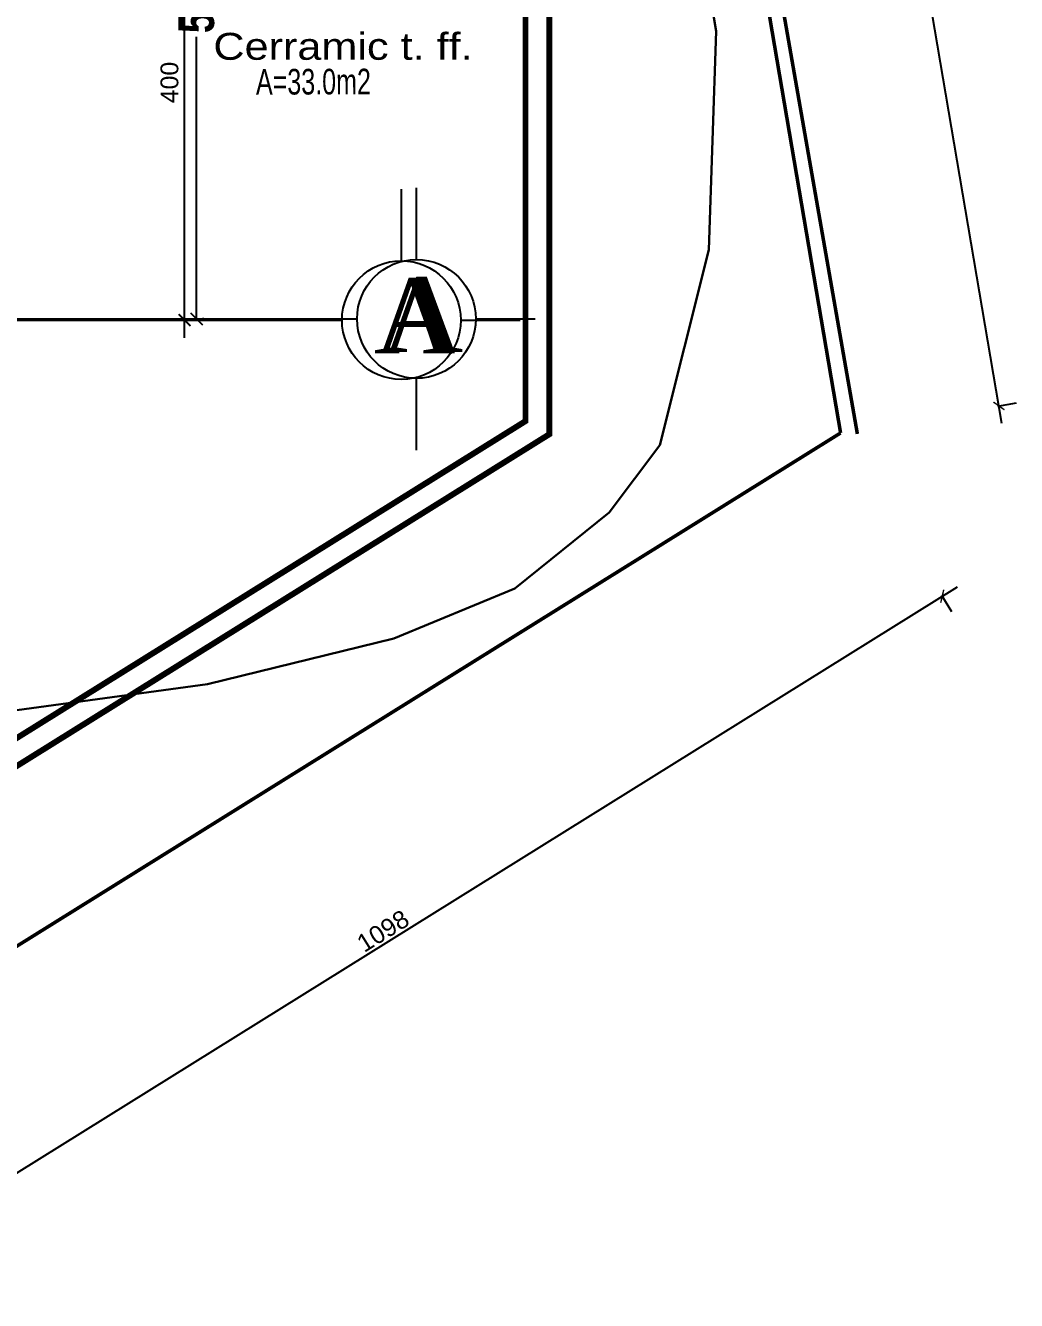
# Model space of a CAD drawing. Extents: x 285329 to 658348, y -83126 to -16980.
# Drawn here: x 324306 to 325141, y -37854 to -36780 of the extents above; entities that cross this region are included whole.
import ezdxf

# ---------------------------------------------------------------- set-up
doc = ezdxf.new("R2010")
doc.units = 0
doc.layers.get('0').update_dxf_attribs({"linetype": 'CONTINUOUS'})
doc.layers.get('DEFPOINTS').update_dxf_attribs({"color": 9, "linetype": 'CONTINUOUS'})
doc.layers.add('A-text finishing', color=6, linetype='CONTINUOUS', lineweight=13)
doc.layers.add('excavation border', color=5, linetype='CONTINUOUS', lineweight=30)
for name, color, linetype in [('AXIS', 1, 'CONTINUOUS'), ('DIM', 3, 'CONTINUOUS'), ('TEXT', 3, 'CONTINUOUS'), ('WALL', 7, 'CONTINUOUS'), ('WALL1', 2, 'CONTINUOUS')]:
    doc.layers.add(name, color=color, linetype=linetype)
doc.styles.add('ARIAL', font='BOD_CB.TTF', dxfattribs={"width": 1.199999999999999})
doc.styles.add('CITYBLUEPRINT', font='cityb___.ttf', dxfattribs={"width": 0.8})
doc.styles.get("Standard").update_dxf_attribs({"font": 'sanss___.ttf', "height": 15})
doc.styles.add('style2', font='romantic.ttf', dxfattribs={"height": 50})
doc.dimstyles.new('50', dxfattribs={"dimtxt": 30, "dimasz": 10, "dimexe": 5, "dimexo": 6, "dimgap": 5, "dimtad": 0, "dimdec": 0, "dimdsep": 46, "dimtxsty": 'CITYBLUEPRINT', "dimblk1": 'OBLIQUE', "dimblk2": 'OBLIQUE', "dimsah": 1, "dimcen": 0.05, "dimdle": 0.03, "dimclre": 22, "dimclrt": 7, "dimadec": 0, "dimazin": 0, "dimtfac": 1, "dimtdec": 0, "dimtix": 1, "dimtmove": 0, "dimatfit": 3, "dimldrblk": 'OBLIQUE', "dimfxl": 1, "dimtolj": 1, "dimtzin": 0, "dimarcsym": 0})
doc.dimstyles.get("Standard").update_dxf_attribs({"dimtxt": 50, "dimasz": 10, "dimexe": 10, "dimexo": 30, "dimgap": 5, "dimtad": 1, "dimdec": 0, "dimdsep": 46, "dimtxsty": 'Standard', "dimblk1": 'ARCHTICK', "dimblk2": 'ARCHTICK', "dimsah": 1, "dimcen": 2.5, "dimdle": 15, "dimclrd": 3, "dimclre": 3, "dimclrt": 3, "dimazin": 0, "dimtfac": 1, "dimtdec": 0, "dimtmove": 2, "dimatfit": 2, "dimldrblk": 'ARCHTICK', "dimfxl": 1.045499999999994, "dimfxlon": 1, "dimtolj": 1, "dimtzin": 0, "dimarcsym": 0})
doc.dimstyles.new('STANDARD$0', dxfattribs={"dimscale": 0, "dimtxt": 50, "dimasz": 8, "dimexe": 15, "dimexo": 0.0625, "dimgap": 2, "dimtad": 1, "dimdec": 0, "dimzin": 0, "dimdsep": 46, "dimtxsty": 'Standard', "dimblk1": 'ARCHTICK', "dimblk2": 'ARCHTICK', "dimsah": 1, "dimcen": 0.09, "dimdle": 15, "dimclrd": 3, "dimclre": 3, "dimclrt": 3, "dimazin": 0, "dimtfac": 1, "dimtdec": 0, "dimtofl": 0, "dimtmove": 1, "dimatfit": 3, "dimldrblk": 'ARCHTICK', "dimfxl": 1.045499999999994, "dimfxlon": 1, "dimtolj": 1, "dimtzin": 0, "dimarcsym": 0})

# ---------------------------------------------------------------- blocks, each defined once
blk = doc.blocks.new('_ARCHTICK')
at = {"color": 0, "linetype": 'ByBlock', "const_width": 0.15}
blk.add_lwpolyline([(-0.5, -0.5), (0.5, 0.5)], dxfattribs=at)
blk = doc.blocks.new('*D3020')
at = {"layer": 'DEFPOINTS', "color": 0, "linetype": 'ByBlock', "lineweight": 5, "ltscale": 3, "transparency": 16777216}
for p in [(324373.3003550246, -36627.85462680345), (324440.1154717118, -36627.85462680345), (324321.6020279055, -37028.01921306946)]:
    blk.add_point(p, dxfattribs=at)
at = {"layer": 'WALL1', "color": 3, "linetype": 'ByBlock', "lineweight": -2, "ltscale": 3, "transparency": 16777216}
for p, q in [((324440.1154717118, -37043.01921306946), (324440.1154717118, -36612.85462680345)), ((324439.0699717118, -36627.85462680345), (324450.1154717118, -36627.85462680345)), ((324439.0699717118, -37028.01921306946), (324450.1154717118, -37028.01921306946))]:
    blk.add_line(p, q, dxfattribs=at)
at = {"layer": 'WALL1', "color": 3, "linetype": 'ByBlock', "lineweight": -2, "ltscale": 3, "transparency": 16777216, "xscale": 10, "yscale": 10, "zscale": 10}
for p, rotation in [((324440.1154717118, -36627.85462680345), 90), ((324440.1154717118, -37028.01921306946), 270)]:
    blk.add_blockref('_ARCHTICK', p, dxfattribs=dict(at, rotation=rotation))
at = {"layer": 'WALL1', "color": 3, "linetype": 'ByBlock', "ltscale": 3, "transparency": 16777216, "insert": (324427.3891342633, -36827.9369199364), "char_height": 15, "attachment_point": 5, "rotation": 90}
blk.add_mtext('\\A1;400', dxfattribs=at)
blk = doc.blocks.new('*D2212')
at = {"layer": 'DEFPOINTS', "color": 0, "linetype": 'Continuous', "lineweight": 5, "transparency": 16777216}
for p in [(159766.8492707725, -32812.93171002993), (159633.4182129308, -32835.69352747884), (160167.4562949472, -35966.25488845536)]:
    blk.add_point(p, dxfattribs=at)
at = {"layer": 'WALL', "color": 3, "linetype": 'Continuous', "lineweight": -2, "transparency": 16777216}
for p, q in [((160303.4097436105, -35958.27946828714), (159764.3268799508, -32798.14531274924)), ((159765.818658882, -32813.10752067022), (159781.6356680532, -32810.40931920821)), ((160299.8567408983, -35943.66888164672), (160315.6737500695, -35940.97068018474))]:
    blk.add_line(p, q, dxfattribs=at)
at = {"layer": 'WALL', "color": 3, "linetype": 'Continuous', "lineweight": -2, "transparency": 16777216, "xscale": 8, "yscale": 8, "zscale": 8}
for p, rotation in [((159766.8492707725, -32812.93171002993), 99.68081920431976), ((160300.8873527888, -35943.49307100645), 279.6808192043198)]:
    blk.add_blockref('_ARCHTICK', p, dxfattribs=dict(at, rotation=rotation))
at = {"layer": 'WALL', "color": 3, "linetype": 'Continuous', "transparency": 16777216, "insert": (160043.4662859826, -34376.57508552942), "char_height": 15, "attachment_point": 5, "rotation": 279.68081920431973}
blk.add_mtext('\\A1;3176', dxfattribs=at)
blk = doc.blocks.new('*D2216')
at = {"layer": 'DEFPOINTS', "color": 0, "linetype": 'Continuous', "lineweight": 5, "transparency": 16777216}
for p in [(160167.4562949472, -35966.25488845536), (160253.085292349, -36103.75346476938), (159235.4182129309, -36546.69352747884)]:
    blk.add_point(p, dxfattribs=at)
at = {"layer": 'WALL', "color": 3, "linetype": 'Continuous', "lineweight": -2, "transparency": 16777216}
for p, q in [((159308.3144496494, -36692.121593397), (160265.8180530323, -36095.82397516524)), ((160252.5326069236, -36102.86599134976), (160261.0147819532, -36116.48622545266)), ((159320.4945249073, -36683.30463037324), (159328.9766999369, -36696.92486447614))]:
    blk.add_line(p, q, dxfattribs=at)
at = {"layer": 'WALL', "color": 3, "linetype": 'Continuous', "lineweight": -2, "transparency": 16777216, "xscale": 8, "yscale": 8, "zscale": 8}
for p, rotation in [((160253.085292349, -36103.75346476938), 31.913114314117), ((159321.0472103327, -36684.19210379286), 211.913114314117)]:
    blk.add_blockref('_ARCHTICK', p, dxfattribs=dict(at, rotation=rotation))
at = {"layer": 'WALL', "color": 3, "linetype": 'Continuous', "transparency": 16777216, "insert": (159781.9245918952, -36385.71657581058), "char_height": 15, "attachment_point": 5, "rotation": 31.913114314117003}
blk.add_mtext('\\A1;1098', dxfattribs=at)
blk = doc.blocks.new('_Oblique')
at = {"color": 0, "lineweight": -2}
blk.add_line((-0.5, -0.5), (0.5, 0.5), dxfattribs=at)
blk = doc.blocks.new('*D3061')
at = {"layer": 'DEFPOINTS', "color": 0, "linetype": 'Continuous', "lineweight": 5, "transparency": 16777216}
for p in [(324450.1617554615, -36492.17035153473), (324450.1617554607, -37027.01220504251), (324450.1617554623, -37027.01220504251)]:
    blk.add_point(p, dxfattribs=at)
at = {"layer": 'DIM', "color": 0, "linetype": 'Continuous', "lineweight": -2, "transparency": 16777216}
for p, q in [((324450.1617554623, -36492.14035153473), (324450.1617554623, -36729.63486483905)), ((324450.1617554623, -37027.04220504251), (324450.1617554623, -36789.54769173818))]:
    blk.add_line(p, q, dxfattribs=at)
at = {"layer": 'DIM', "color": 22, "linetype": 'Continuous', "lineweight": -2, "transparency": 16777216}
for p, q in [((324456.1617554615, -36492.17035153473), (324455.1617554623, -36492.17035153473)), ((324456.1617554607, -37027.01220504251), (324455.1617554623, -37027.01220504251))]:
    blk.add_line(p, q, dxfattribs=at)
at = {"layer": 'DIM', "color": 0, "linetype": 'Continuous', "lineweight": -2, "transparency": 16777216, "xscale": 10, "yscale": 10, "zscale": 10}
for p, rotation in [((324450.1617554623, -36492.17035153473), 90), ((324450.1617554623, -37027.01220504251), 270)]:
    blk.add_blockref('_Oblique', p, dxfattribs=dict(at, rotation=rotation))
at = {"layer": 'DIM', "color": 7, "linetype": 'Continuous', "lineweight": 5, "transparency": 16777216, "insert": (324450.1617554623, -36759.59127828856), "char_height": 30, "attachment_point": 5, "rotation": 90, "style": 'CITYBLUEPRINT'}
blk.add_mtext('\\A1;535', dxfattribs=at)
blk = doc.blocks.new('site77')
at = {"layer": 'WALL', "linetype": 'Continuous'}
for points, const_width in [([(159633.4182129309, -32835.69352747884), (160181.5948755989, -35967.07394935451)], 2.999999999999998), ([(159633.4182129309, -32835.69352747884), (160167.4562949472, -35966.25488845536)], 3), ([(159235.4182129309, -36546.69352747884), (160167.4562949472, -35966.25488845536)], 3)]:
    blk.add_lwpolyline(points, dxfattribs=dict(at, const_width=const_width))
for p1, p2, distance, picture, middle in [((160167.4562949472, -35966.25488845536), (159633.4182129309, -32835.69352747884), -135.35858868319775, '*D2212', (160043.4662859826, -34376.57508552942)), ((159235.4182129309, -36546.69352747884), (160167.4562949472, -35966.25488845536), -161.98204741396552, '*D2216', (159781.9245918952, -36385.71657581058))]:
    dim = blk.add_aligned_dim(p1=p1, p2=p2, distance=distance, dimstyle='STANDARD$0', override={"dimscale": 1}, dxfattribs=at)
    dim.commit()
    dim.dimension.update_dxf_attribs({"geometry": picture, "text_midpoint": middle})

msp = doc.modelspace()

# ---------------------------------------------------------------- linework, layer by layer
at = {"layer": 'AXIS'}
for p, q in [((324622.7159759212, -36978.07625346121), (324622.7159759212, -36917.64760377804)), ((322476.6594596354, -37028.01921306946), (324573.0451809894, -37028.01921306946)), ((324672.7159759212, -37028.07625346121), (324722.7159759212, -37028.07625346121))]:
    msp.add_line(p, q, dxfattribs=at)
msp.add_circle((324622.7159759212, -37028.07625346121), 50, dxfattribs=at)
at = {"layer": 'DIM'}
for p, q in [((324635.3883370393, -36977.06924543427), (324635.3883370393, -36916.64059575109)), ((322248.5145942829, -37027.01220504251), (324585.3883695754, -37027.01220504251)), ((324685.3883370393, -37027.06924543426), (324735.3883370393, -37027.06924543426)), ((324635.3883370393, -37137.49789511743), (324635.3883370393, -37077.06924543426))]:
    msp.add_line(p, q, dxfattribs=at)
msp.add_circle((324635.3883370393, -37027.06924543426), 50, dxfattribs=at)
at = {"layer": 'excavation border'}
msp.add_lwpolyline([(324596.8734668496, -35114.07544790219), (324623.4705233775, -35243.2352116992), (324668.7453243521, -35421.28516225649), (324735.4312773576, -35643.90546361131), (324747.1332793892, -35811.64582294498), (324771.9659177142, -35971.75241579137), (324829.5481869833, -36218.08667805513), (324862.5263632247, -36397.14361422841), (324856.5299362469, -36598.64538956758), (324887.8790038378, -36784.7063606493), (324881.900480945, -36968.87031087973), (324840.4782015184, -37133.23718244609), (324797.8849748421, -37190.18037467064), (324718.3953959372, -37254.12208051236), (324616.2700015474, -37296.24249268549), (324459.4547710156, -37334.55451653381), (324211.9126108738, -37368.36130509777), (324034.6825773515, -37385.7777260771), (323925.9255761158, -37476.29159948653), (323763.9239925763, -37468.75824469708), (323560.4231857738, -37493.6295480142)], dxfattribs=at)
at = {"layer": 'WALL', "linetype": 'Continuous', "ltscale": 3, "const_width": 5}
for points in [[(324727.3003550247, -36602.85462680348), (324727.3003550247, -37113.11294238573), (324193.4721411735, -37445.56129175988), (323051.5045535936, -37445.56129175988), (323051.5045535936, -37048.01921306982)], [(324747.3003550247, -36602.85462680348), (324747.3003550247, -37124.21895556186), (324199.1906411776, -37465.56129175988)]]:
    msp.add_lwpolyline(points, dxfattribs=at)

# ---------------------------------------------------------------- block references
at = {"layer": 'WALL', "linetype": 'Continuous'}
msp.add_blockref('site77', (164825.340858905, -1156.831926792605), dxfattribs=at)

# ---------------------------------------------------------------- texts
at = {"layer": 'A-text finishing', "style": 'ARIAL', "width": 1.199999999999999}
msp.add_text('Cerramic t. ff.', height=22.67999999999656, dxfattribs=at).set_placement((324464.3234919734, -36808.79312913026))
at = {"layer": 'DIM', "insert": (324606.0992258703, -36991.89750104539), "char_height": 63, "width": 240.46074, "attachment_point": 1, "style": 'style2'}
msp.add_mtext('A', dxfattribs=at)
at = {"layer": 'TEXT', "width": 0.7}
msp.add_text('A=33.0m2', height=21.59999999999673, rotation=0.1269454544935773, dxfattribs=at).set_placement((324500.2264093683, -36838.12692825449))
at = {"layer": 'TEXT', "insert": (324599.6277501393, -36992.90450907233), "char_height": 63, "width": 240.46074, "attachment_point": 1, "style": 'style2'}
msp.add_mtext('A', dxfattribs=at)

# ---------------------------------------------------------------- dimensions: what is measured, and where the dimension line sits
at = {"layer": 'DIM', "linetype": 'Continuous', "lineweight": 5}
dim = msp.add_linear_dim(base=(324450.1617554623, -37027.01220504251), p1=(324450.1617554615, -36492.17035153473), p2=(324450.1617554607, -37027.01220504251), angle=90, dimstyle='50', override={"dimtmove": 1}, dxfattribs=at)
dim.commit()
dim.dimension.update_dxf_attribs({"geometry": '*D3061', "text_midpoint": (324450.1617554623, -36759.59127828856)})
at = {"layer": 'WALL1', "linetype": 'ByBlock', "ltscale": 3}
dim = msp.add_linear_dim(base=(324440.1154717118, -36627.85462680345), p1=(324321.6020279055, -37028.01921306946), p2=(324373.3003550246, -36627.85462680345), angle=90, dimstyle='Standard', dxfattribs=at)
dim.commit()
dim.dimension.update_dxf_attribs({"geometry": '*D3020', "text_midpoint": (324427.3891342633, -36827.9369199364)})

doc.saveas('drawing.dxf')
